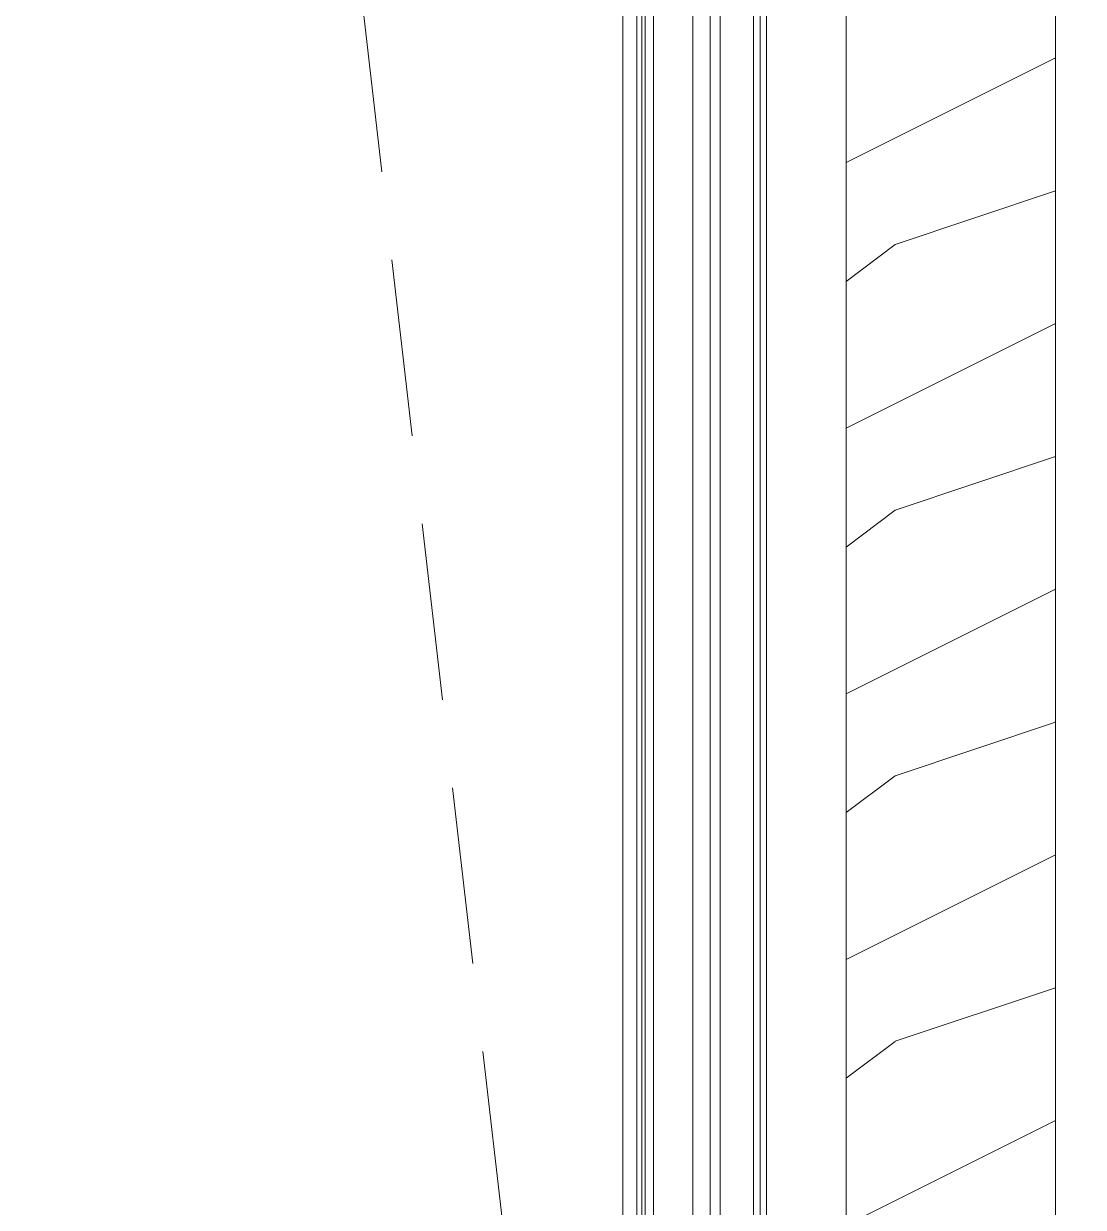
# Model space of a CAD drawing. Header units: millimetres. Extents: x 90086 to 135690, y -7745 to 15991.
# Drawn here: x 96529 to 97288, y 2034 to 2883 of the extents above; entities that cross this region are included whole.
import ezdxf

# ---------------------------------------------------------------- set-up
doc = ezdxf.new("R2010")
doc.units = ezdxf.units.MM
doc.linetypes.add('_ACM-G-HIDDEN', pattern=[4.7625, 3.175, -1.5875])
for name, color, linetype, lineweight in [('_ACM-A-DETL-THIN', 2, 'Continuous', 9), ('_ACM-A-ELVE-HACH', 251, 'Continuous', 9), ('_ACM-A-ELVE-HIDD', 1, '_ACM-G-HIDDEN', 13)]:
    doc.layers.add(name, color=color, linetype=linetype, lineweight=lineweight)

# ---------------------------------------------------------------- blocks, each defined once
blk = doc.blocks.new('K_1222204199')
at = {"layer": '_ACM-A-DETL-THIN'}
for points in [[(1675, 0), (2240, 0, -0.414214), (2840, -600), (2840, -3234.64)], [(1650, -160), (2240, -160, -0.414214), (2680, -600), (2680, -3234.64)]]:
    blk.add_lwpolyline(points, format="xyb", dxfattribs=at)
at = {"layer": '_ACM-A-DETL-THIN', "color": 8}
for points in [[(1675, -57.01), (2240, -57.01, -0.414214), (2782.99, -600), (2782.99, -3234.64)], [(1675, -61.77), (2240, -61.77, -0.414214), (2778.23, -600), (2778.23, -3234.64)], [(1675, -66.54), (2240, -66.54, -0.414214), (2773.46, -600), (2773.46, -3234.64)], [(1675, -90.39), (2240, -90.39, -0.414214), (2749.61, -600), (2749.61, -3234.64)], [(1675, -97.54), (2240, -97.54, -0.414214), (2742.46, -600), (2742.46, -3234.64)], [(1669.89, -109.85), (2240, -109.85, -0.414214), (2730.15, -600), (2730.15, -3234.64)], [(1666.2, -144.04), (2240, -144.04, -0.414214), (2695.96, -600), (2695.96, -3234.64)], [(1671.31, -138.08), (2240, -138.08, -0.414214), (2701.92, -600), (2701.92, -3234.64)], [(1650.23, -150), (2240, -150, -0.414214), (2690, -600), (2690, -3234.64)], [(1662.89, -146.42), (2240, -146.42, -0.414214), (2693.58, -600), (2693.58, -3234.64)]]:
    blk.add_lwpolyline(points, format="xyb", dxfattribs=at)
at = {"layer": '_ACM-A-ELVE-HIDD', "ltscale": 40}
blk.add_lwpolyline([(1650, -160), (2362.2, -467.17), (2680, -3234.64)], dxfattribs=at)

msp = doc.modelspace()

# ---------------------------------------------------------------- hatches: boundary and pattern name
at = {"layer": '_ACM-A-ELVE-HACH'}
h = msp.add_hatch(dxfattribs=at)
h.set_pattern_fill('FP_1', color=256, pattern_type=2)
h.set_pattern_definition([(216.87, (163066.002, 29203.74), (571.49932, 381.00102), [95.25, -857.25]), (206.565, (163180.3, 29146.59), (-190.50064, -190.49985), [212.985, -212.985]), (198.435, (163180.3, 29051.34), (-381.000213, -190.500058), [120.483, -481.931])])
h.paths.add_polyline_path([(91438.13, 4705.36), (91438.13, 2120.73), (91608.13, 2120.73), (91608.13, 3905.36, -0.414214), (92208.13, 4505.36), (92653.13, 4505.36), (95953.13, 4505.36), (96518.13, 4505.36, -0.414214), (97118.13, 3905.36), (97118.13, 1270.73), (97238.13, 1270.73), (97238.13, 1370.73), (97268.13, 1370.73), (97268.13, 4448.36), (97268.13, 4505.36), (97288.13, 4505.36), (97288.13, 4705.36), (97280.93, 4705.36)])

# ---------------------------------------------------------------- linework, layer by layer
at = {"layer": '_ACM-A-DETL-THIN', "color": 8}
msp.add_lwpolyline([(97268.13, 4448.36), (97268.13, 1370.73)], dxfattribs=at)

# ---------------------------------------------------------------- block references
msp.add_blockref('K_1222204199', (94278.13, 4505.36))

doc.saveas('drawing.dxf')
